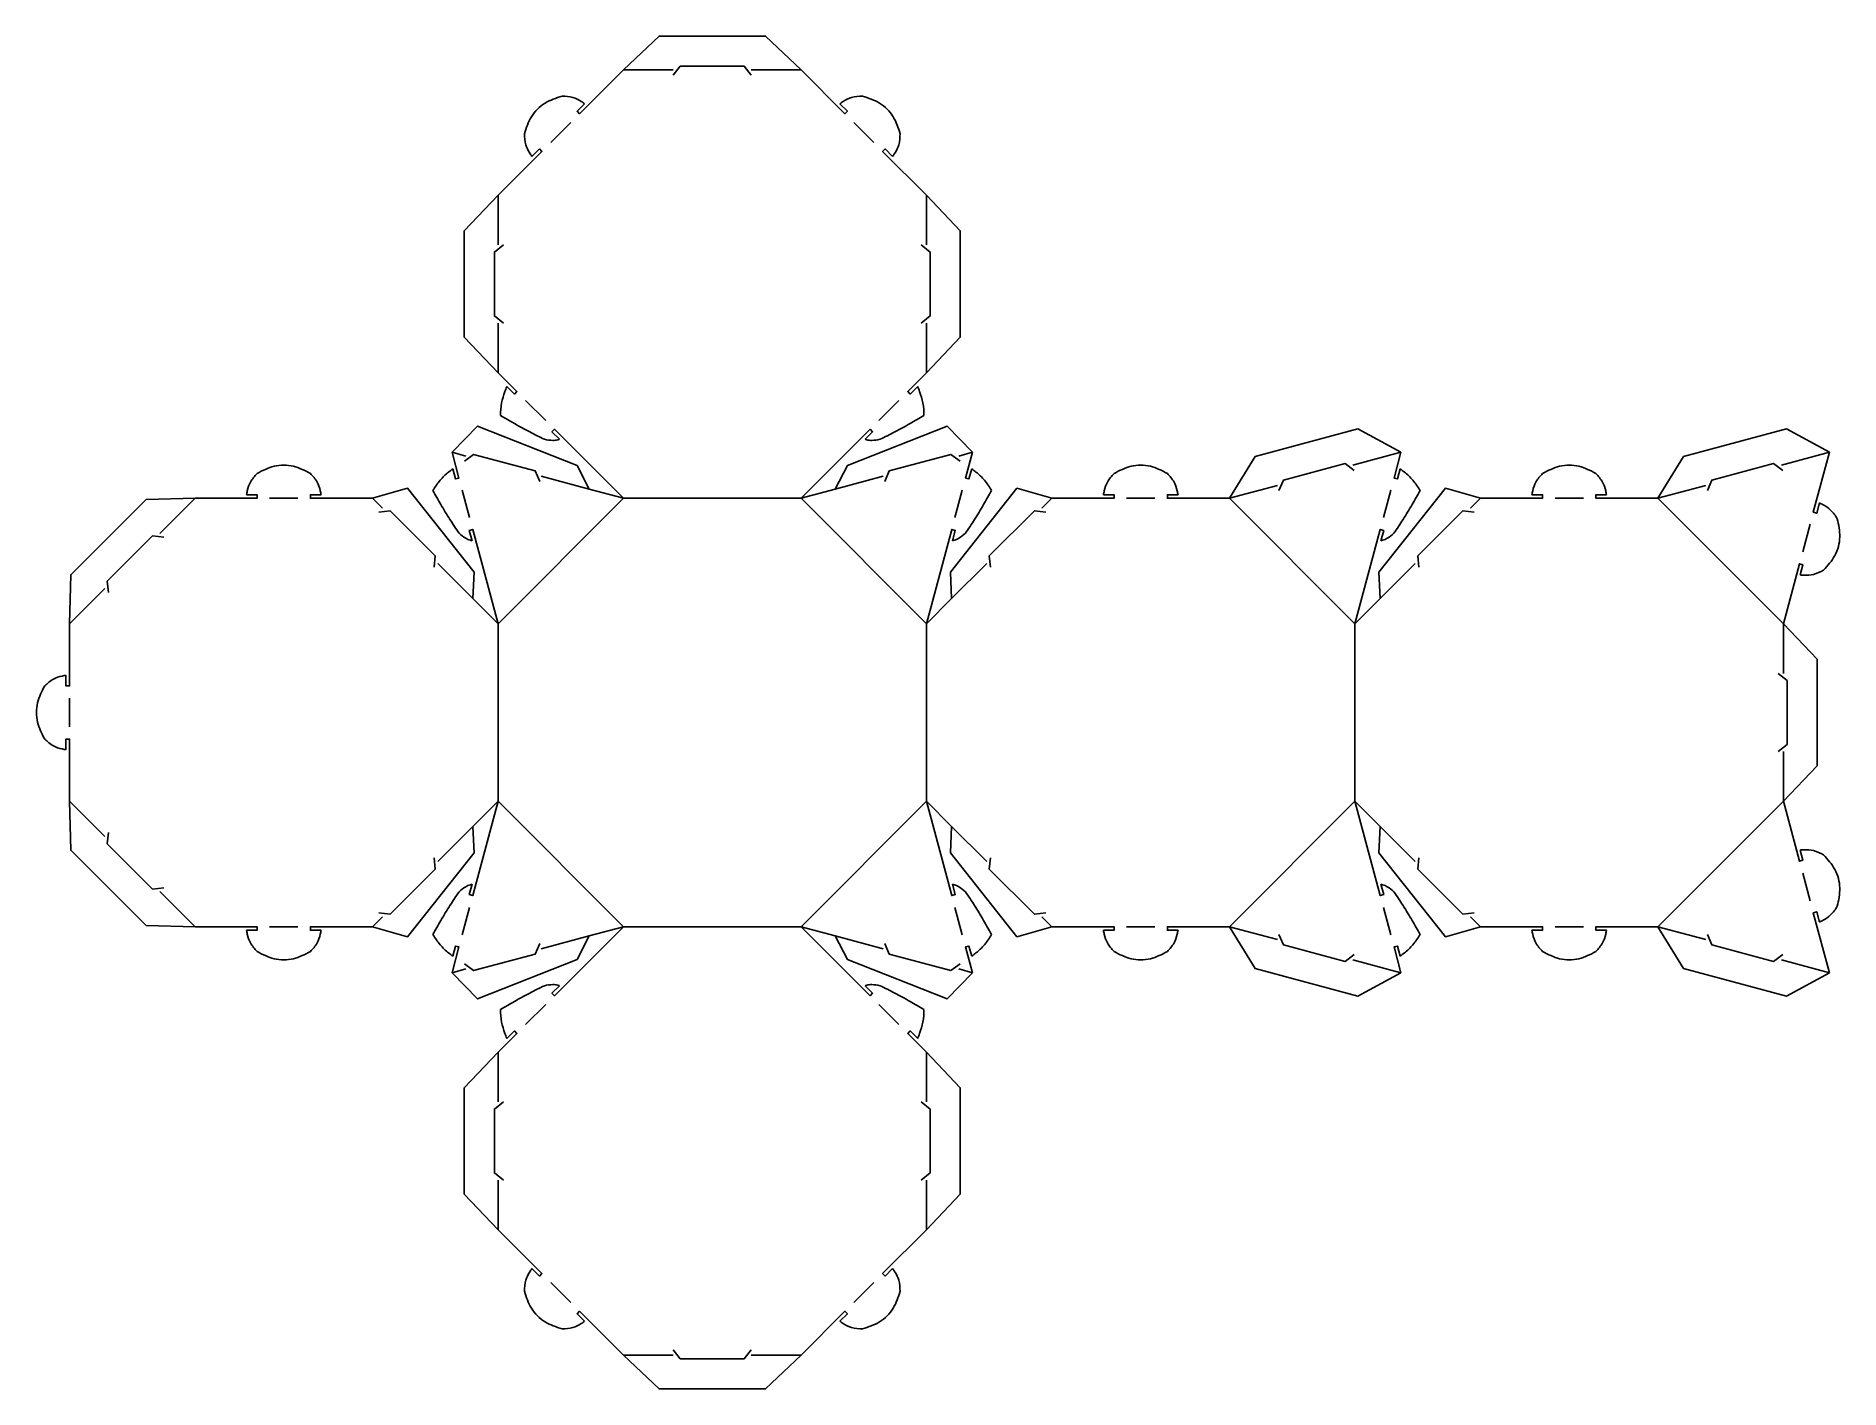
# Model space of a CAD drawing. Extents: x 22 to 194, y 101 to 230.
import ezdxf

# ---------------------------------------------------------------- set-up
doc = ezdxf.new("R2010")
doc.units = 0
doc.layers.get('0').update_dxf_attribs({"linetype": 'CONTINUOUS'})

msp = doc.modelspace()

# ---------------------------------------------------------------- linework, layer by layer
at = {"color": 5}
for points in [[(78.052763, 226.584128), (81.43943, 229.801461), (91.59943, 229.801461), (94.986097, 226.584128)], [(74.340915, 223.351227), (73.622493, 222.632805), (73.861967, 222.393331), (78.052763, 226.584128)], [(82.794097, 226.076128), (83.47143, 226.922794), (89.56743, 226.922794), (90.244763, 226.076128)], [(94.986122, 226.584153), (99.176919, 222.393356), (99.416393, 222.63283), (98.697971, 223.351252)], [(66.07906, 214.610424), (70.269856, 218.80122), (70.030382, 219.040694), (69.31196, 218.322272)], [(103.726925, 218.322298), (103.008503, 219.04072), (102.769029, 218.801246), (106.959826, 214.610449)], [(66.079034, 197.677065), (62.861692, 201.063743), (62.861692, 211.223771), (66.079034, 214.610449)], [(106.959826, 214.610449), (110.177168, 211.223771), (110.177168, 201.063743), (106.959826, 197.677065)], [(66.587037, 202.418412), (65.740367, 203.095748), (65.740367, 209.191765), (66.587037, 209.869102)], [(106.451823, 209.869102), (107.298493, 209.191765), (107.298493, 203.095748), (106.451823, 202.418412)], [(66.917189, 196.359965), (67.635608, 195.641546), (67.875082, 195.88102), (66.079034, 197.677065)], [(106.121587, 196.360049), (105.403167, 195.64163), (105.163696, 195.881104), (106.959741, 197.67715)], [(61.696349, 190.086193), (64.120875, 192.592078), (73.627934, 188.817517), (74.781481, 186.580042), (78.052763, 185.703505)], [(78.052679, 185.70342), (71.467176, 192.288926), (71.227702, 192.049452), (71.946121, 191.331033)], [(111.342511, 190.08619), (108.917986, 192.592075), (99.410926, 188.817514), (98.25738, 186.580039), (94.986097, 185.703502)], [(94.986097, 185.703505), (101.571603, 192.289011), (101.811074, 192.049537), (101.092655, 191.331118)], [(135.866719, 185.703502), (138.305292, 189.687757), (148.11914, 192.317371), (152.223134, 190.08619)], [(176.7475, 185.703544), (179.18605, 189.687763), (188.999803, 192.317349), (193.103757, 190.08619)], [(61.763662, 188.526458), (62.026625, 187.545073), (62.353752, 187.632728), (61.696349, 190.08619)], [(62.873382, 189.244886), (63.746772, 189.887398), (69.635082, 188.30963), (70.070204, 187.316504)], [(110.165478, 189.244883), (109.292088, 189.887396), (103.403778, 188.309627), (102.968656, 187.316501)], [(111.275201, 188.526458), (111.012238, 187.545073), (110.685112, 187.632728), (111.342514, 190.08619)], [(152.155824, 188.526458), (151.892861, 187.545073), (151.565734, 187.632728), (152.223137, 190.08619)], [(192.159907, 185.255175), (191.896946, 184.27379), (191.56982, 184.361445), (193.10376, 190.08619)], [(140.577996, 186.439961), (141.013118, 187.43309), (146.901428, 189.010859), (147.774818, 188.368346)], [(181.458732, 186.439998), (181.893848, 187.433115), (187.782101, 189.010867), (188.655483, 188.368363)], [(37.17209, 185.703505), (43.098774, 185.703505), (43.098774, 186.042172), (42.082771, 186.042172)], [(49.194793, 186.042172), (48.178791, 186.042172), (48.178791, 185.703505), (54.105474, 185.703505)], [(54.105389, 185.70342), (57.458009, 186.661311), (63.804041, 178.638969), (63.684305, 176.124504), (66.079034, 173.729776)], [(118.933386, 185.703505), (115.580767, 186.661395), (109.234735, 178.639054), (109.35447, 176.124589), (106.959741, 173.72986)], [(123.844053, 186.042172), (124.860053, 186.042172), (124.860053, 185.703505), (118.933386, 185.703505)], [(135.866719, 185.703505), (129.940053, 185.703505), (129.940053, 186.042172), (130.956053, 186.042172)], [(159.814178, 185.703505), (156.461533, 186.661404), (150.115456, 178.639006), (150.235195, 176.124521), (147.840449, 173.729776)], [(164.724845, 186.042172), (165.740845, 186.042172), (165.740845, 185.703505), (159.814178, 185.703505)], [(176.747511, 185.703505), (170.820845, 185.703505), (170.820845, 186.042172), (171.836845, 186.042172)], [(25.198387, 173.729801), (25.318124, 178.399546), (32.502348, 185.583766), (37.17209, 185.703505)], [(54.70407, 184.38632), (55.781699, 184.506056), (60.092212, 180.195543), (59.972476, 179.117914)], [(118.334703, 184.386405), (117.257076, 184.50614), (112.946564, 180.195628), (113.066299, 179.118002)], [(159.215492, 184.386393), (158.137857, 184.506132), (153.827313, 180.195588), (153.947052, 179.117954)], [(66.079037, 173.729776), (63.66856, 182.725804), (63.341431, 182.638148), (63.604391, 181.656766)], [(106.959826, 173.729776), (109.370303, 182.725804), (109.697433, 182.638148), (109.434472, 181.656766)], [(147.840449, 173.729776), (150.250926, 182.725804), (150.578055, 182.638148), (150.315095, 181.656766)], [(28.910235, 176.723228), (28.790499, 177.800859), (33.101032, 182.111395), (34.178666, 181.991656)], [(188.721071, 173.729776), (190.255011, 179.454521), (190.582141, 179.366868), (190.31918, 178.385483)], [(24.859746, 168.819109), (24.859746, 167.803109), (25.198413, 167.803109), (25.198413, 173.729776)], [(188.721071, 173.729776), (191.938405, 170.343109), (191.938405, 160.183109), (188.721071, 156.796442)], [(188.213071, 168.988442), (189.059738, 168.311109), (189.059738, 162.215109), (188.213071, 161.537776)], [(25.198413, 156.796442), (25.198413, 162.723109), (24.859746, 162.723109), (24.859746, 161.707109)], [(37.172115, 144.822738), (32.502371, 144.942477), (25.318149, 152.126697), (25.198411, 156.796442)], [(54.105474, 144.822713), (57.458094, 143.864822), (63.804125, 151.887164), (63.68439, 154.401629), (66.079119, 156.796358)], [(66.079034, 156.796442), (63.668557, 147.800414), (63.341428, 147.88807), (63.604388, 148.869452)], [(106.959823, 156.796442), (109.3703, 147.800414), (109.69743, 147.88807), (109.434469, 148.869452)], [(118.933471, 144.822798), (115.580851, 143.864907), (109.234819, 151.887249), (109.354555, 154.401713), (106.959826, 156.796442)], [(147.840446, 156.796442), (150.250923, 147.800414), (150.578052, 147.88807), (150.315092, 148.869452)], [(159.814178, 144.822713), (156.461533, 143.864814), (150.115456, 151.887212), (150.235195, 154.401696), (147.840449, 156.796442)], [(188.721069, 156.796442), (190.255009, 151.071697), (190.582138, 151.15935), (190.319177, 152.140735)], [(34.178689, 148.534587), (33.101057, 148.414849), (28.790522, 152.725384), (28.91026, 153.803015)], [(54.704155, 146.139813), (55.781784, 146.020077), (60.092296, 150.33059), (59.972561, 151.408219)], [(118.334787, 146.139898), (117.257161, 146.020162), (112.946648, 150.330675), (113.066384, 151.408303)], [(159.215492, 146.139824), (158.137857, 146.020086), (153.827313, 150.330629), (153.947052, 151.408264)], [(42.082771, 144.484046), (43.098774, 144.484046), (43.098774, 144.822713), (37.17209, 144.822713)], [(54.105474, 144.822713), (48.178791, 144.822713), (48.178791, 144.484046), (49.194793, 144.484046)], [(61.696349, 140.440028), (64.120875, 137.934143), (73.627934, 141.708704), (74.781481, 143.946179), (78.052763, 144.822716)], [(78.052763, 144.822713), (71.467258, 138.237207), (71.227786, 138.476681), (71.946206, 139.1951)], [(111.342511, 140.440025), (108.917986, 137.93414), (99.410926, 141.708701), (98.25738, 143.946176), (94.986097, 144.822713)], [(94.986181, 144.822798), (101.571685, 138.237294), (101.811159, 138.476766), (101.092739, 139.195185)], [(123.844053, 144.484046), (124.860053, 144.484046), (124.860053, 144.822713), (118.933386, 144.822713)], [(135.866719, 144.822713), (129.940053, 144.822713), (129.940053, 144.484046), (130.956053, 144.484046)], [(135.866719, 144.822713), (138.305292, 140.838458), (148.11914, 138.208844), (152.223134, 140.440025)], [(164.724845, 144.484046), (165.740845, 144.484046), (165.740845, 144.822713), (159.814178, 144.822713)], [(176.747511, 144.822713), (170.820845, 144.822713), (170.820845, 144.484046), (171.836845, 144.484046)], [(176.747511, 144.822713), (179.186061, 140.838494), (188.999814, 138.208908), (193.103768, 140.440067)], [(192.159904, 145.271043), (191.896944, 146.252428), (191.569817, 146.164773), (193.103757, 140.440028)], [(61.763659, 141.99976), (62.026622, 142.981145), (62.353749, 142.89349), (61.696346, 140.440028)], [(62.873382, 141.281335), (63.746772, 140.638822), (69.635082, 142.216591), (70.070204, 143.209717)], [(110.165478, 141.281332), (109.292088, 140.638819), (103.403778, 142.216588), (102.968656, 143.209714)], [(111.275199, 141.99976), (111.012235, 142.981145), (110.685109, 142.89349), (111.342511, 140.440028)], [(140.577996, 144.086254), (141.013118, 143.093125), (146.901428, 141.515356), (147.774818, 142.157869)], [(152.155821, 141.99976), (151.892858, 142.981145), (151.565731, 142.89349), (152.223134, 140.440028)], [(181.458743, 144.08626), (181.893859, 143.093142), (187.782113, 141.51539), (188.655494, 142.157894)], [(66.917274, 134.166168), (67.635693, 134.884587), (67.875164, 134.645113), (66.079119, 132.849068)], [(106.121671, 134.166253), (105.403252, 134.884672), (105.163778, 134.645201), (106.959826, 132.849153)], [(66.079034, 115.91582), (62.861701, 119.302486), (62.861701, 129.462486), (66.079034, 132.849153)], [(106.959826, 132.849153), (110.177159, 129.462486), (110.177159, 119.302486), (106.959826, 115.91582)], [(66.587034, 120.657153), (65.740367, 121.334486), (65.740367, 127.430486), (66.587034, 128.10782)], [(106.451826, 128.10782), (107.298493, 127.430486), (107.298493, 121.334486), (106.451826, 120.657153)], [(69.311941, 112.203962), (70.030365, 111.48554), (70.269839, 111.725014), (66.079034, 115.91582)], [(106.959826, 115.91582), (102.769021, 111.725014), (103.008495, 111.48554), (103.72692, 112.203962)], [(78.052763, 103.94209), (73.861958, 108.132895), (73.622484, 107.893421), (74.340906, 107.174997)], [(98.697954, 107.174997), (99.416376, 107.893421), (99.176902, 108.132895), (94.986097, 103.94209)], [(94.986097, 103.94209), (91.59943, 100.724757), (81.43943, 100.724757), (78.052763, 103.94209)], [(90.244763, 104.45009), (89.56743, 103.603424), (83.47143, 103.603424), (82.794097, 104.45009)]]:
    msp.add_lwpolyline(points, dxfattribs=at)
at = {"color": 1}
for points in [[(78.052763, 226.584128), (82.794097, 226.584128)], [(94.986097, 226.584128), (90.244763, 226.584128)], [(71.108014, 219.639378), (73.023809, 221.555173)], [(100.015077, 221.555198), (101.930872, 219.639403)], [(66.079034, 214.610449), (66.079034, 209.869102)], [(106.959826, 214.610449), (106.959826, 209.869102)], [(66.079034, 197.677065), (66.079034, 202.418412)], [(106.959826, 197.677065), (106.959826, 202.418412)], [(70.629018, 193.127081), (68.713237, 195.042862)], [(102.409758, 193.127166), (104.325539, 195.042947)], [(61.696349, 190.086193), (63.004864, 189.735577)], [(111.342511, 190.08619), (110.033997, 189.735574)], [(152.223134, 190.08619), (147.643336, 188.859037)], [(193.103757, 190.08619), (188.524004, 188.859048)], [(74.781481, 186.580042), (70.201686, 187.807195)], [(98.25738, 186.580039), (102.837175, 187.807192)], [(63.36177, 183.870751), (62.660541, 186.487778)], [(109.677093, 183.870751), (110.378322, 186.487778)], [(135.866719, 185.703502), (140.446514, 186.930655)], [(150.557715, 183.870751), (151.258945, 186.487778)], [(176.7475, 185.703544), (181.327253, 186.930686)], [(37.17209, 185.703505), (33.819454, 182.350869)], [(44.284113, 185.703505), (46.993452, 185.703505)], [(54.105389, 185.70342), (55.06328, 184.74553)], [(66.079147, 173.729832), (78.052707, 185.703392)], [(78.052707, 185.703392), (94.98604, 185.703392)], [(94.98604, 185.703392), (106.959883, 173.729832)], [(118.933386, 185.703505), (117.975496, 184.745614)], [(128.754719, 185.703505), (126.045386, 185.703505)], [(135.866776, 185.703392), (147.840336, 173.729832)], [(159.814178, 185.703505), (158.856279, 184.745606)], [(169.635511, 185.703505), (166.926178, 185.703505)], [(176.747511, 185.703392), (188.721071, 173.729832)], [(190.561801, 180.599471), (191.26303, 183.216495)], [(63.684305, 176.124504), (60.331686, 179.477124)], [(109.35447, 176.124589), (112.70709, 179.477208)], [(150.235195, 176.124521), (153.587839, 179.477166)], [(25.198387, 173.729801), (28.551025, 177.082437)], [(66.079147, 173.729832), (66.079147, 156.796499)], [(106.959883, 173.729832), (106.959883, 156.796499)], [(147.840336, 173.729832), (147.840336, 156.796499)], [(188.721071, 173.729776), (188.721071, 168.988442)], [(25.198413, 163.908442), (25.198413, 166.617776)], [(188.721071, 156.796442), (188.721071, 161.537776)], [(25.198411, 156.796442), (28.551048, 153.443806)], [(66.079147, 156.796499), (78.052707, 144.822656)], [(94.98604, 144.822656), (106.959883, 156.796499)], [(135.866776, 144.822656), (147.840336, 156.796499)], [(176.747511, 144.822656), (188.721071, 156.796499)], [(63.68439, 154.401629), (60.331771, 151.049009)], [(109.354555, 154.401713), (112.707174, 151.049094)], [(150.235195, 154.401696), (153.587839, 151.049052)], [(190.561798, 149.926747), (191.263027, 147.309723)], [(37.172115, 144.822738), (33.819479, 148.175375)], [(63.361768, 146.655467), (62.660538, 144.03844)], [(109.67709, 146.655467), (110.378319, 144.03844)], [(150.557713, 146.655467), (151.258942, 144.03844)], [(46.993452, 144.822713), (44.284113, 144.822713)], [(54.105474, 144.822713), (55.063365, 145.780603)], [(78.052707, 144.822656), (94.98604, 144.822656)], [(118.933471, 144.822798), (117.97558, 145.780688)], [(128.754719, 144.822713), (126.045386, 144.822713)], [(135.866719, 144.822713), (140.446514, 143.59556)], [(159.814178, 144.822713), (158.856279, 145.780612)], [(169.635511, 144.822713), (166.926178, 144.822713)], [(176.747511, 144.822713), (181.327264, 143.595571)], [(74.781481, 143.946179), (70.201686, 142.719026)], [(98.25738, 143.946176), (102.837175, 142.719023)], [(152.223134, 140.440025), (147.643336, 141.667178)], [(193.103768, 140.440067), (188.524015, 141.667209)], [(61.696349, 140.440028), (63.004864, 140.790643)], [(111.342511, 140.440025), (110.033997, 140.790641)], [(70.629103, 137.399052), (68.713322, 135.483271)], [(102.409842, 137.399137), (104.325623, 135.483356)], [(66.079034, 132.849153), (66.079034, 128.10782)], [(106.959826, 132.849153), (106.959826, 128.10782)], [(66.079034, 115.91582), (66.079034, 120.657153)], [(106.959826, 115.91582), (106.959826, 120.657153)], [(73.023798, 108.971056), (71.108, 110.886854)], [(101.93086, 110.886854), (100.015063, 108.971056)], [(78.052763, 103.94209), (82.794097, 103.94209)], [(94.986097, 103.94209), (90.244763, 103.94209)]]:
    msp.add_lwpolyline(points, dxfattribs=at)
at = {"color": 5}
for points, knots in [([(68.593538, 220.477539), (68.773785, 221.039042), (69.143498, 222.190771), (70.472416, 223.519689), (71.624145, 223.889402), (72.185649, 224.069649)], [0, 0, 0, 0, 1.754126, 3.597982, 5.352108, 5.352108, 5.352108, 5.352108]), ([(72.185649, 224.069649), (72.537714, 224.050996), (73.186212, 224.016637), (73.888675, 223.661832), (74.235632, 223.423536), (74.340915, 223.351227)], [0, 0, 0, 0, 1.046215, 1.927104, 2.310853, 2.310853, 2.310853, 2.310853]), ([(98.697971, 223.351252), (98.803254, 223.423562), (99.15021, 223.661857), (99.852674, 224.016662), (100.501171, 224.051021), (100.853237, 224.069674)], [0, 0, 0, 0, 0.383749, 1.264638, 2.310853, 2.310853, 2.310853, 2.310853]), ([(100.853237, 224.069674), (101.41474, 223.889428), (102.56647, 223.519715), (103.895388, 222.190796), (104.265101, 221.039067), (104.445348, 220.477564)], [0, 0, 0, 0, 1.754126, 3.597982, 5.352108, 5.352108, 5.352108, 5.352108]), ([(69.31196, 218.322272), (69.239651, 218.427555), (69.001355, 218.774512), (68.64655, 219.476976), (68.612191, 220.125473), (68.593538, 220.477539)], [0, 0, 0, 0, 0.383749, 1.264638, 2.310853, 2.310853, 2.310853, 2.310853]), ([(104.445348, 220.477564), (104.426694, 220.125498), (104.392336, 219.477001), (104.03753, 218.774537), (103.799235, 218.42758), (103.726925, 218.322298)], [0, 0, 0, 0, 1.046215, 1.927104, 2.310853, 2.310853, 2.310853, 2.310853]), ([(66.318508, 193.606026), (66.333946, 194.006657), (66.36397, 194.785807), (66.657115, 195.693697), (66.855649, 196.202309), (66.917189, 196.359965)], [0, 0, 0, 0, 1.197283, 2.328483, 2.836637, 2.836637, 2.836637, 2.836637]), ([(106.720267, 193.606111), (106.70483, 194.006742), (106.674806, 194.785891), (106.381661, 195.693782), (106.183127, 196.202394), (106.121587, 196.360049)], [0, 0, 0, 0, 1.197283, 2.328483, 2.836637, 2.836637, 2.836637, 2.836637]), ([(70.509282, 191.331033), (70.038435, 191.558739), (69.067786, 192.028153), (67.678306, 192.802872), (66.759448, 193.345589), (66.318508, 193.606026)], [0, 0, 0, 0, 1.568762, 3.233996, 4.770381, 4.770381, 4.770381, 4.770381]), ([(102.529493, 191.331118), (103.00034, 191.558823), (103.970989, 192.028238), (105.36047, 192.802957), (106.279328, 193.345673), (106.720267, 193.606111)], [0, 0, 0, 0, 1.568762, 3.233996, 4.770381, 4.770381, 4.770381, 4.770381]), ([(71.946121, 191.331033), (71.893261, 191.312043), (71.689034, 191.238675), (71.196117, 191.199853), (70.773613, 191.280548), (70.509282, 191.331033)], [0, 0, 0, 0, 0.168284, 0.650177, 1.455486, 1.455486, 1.455486, 1.455486]), ([(101.092655, 191.331118), (101.145515, 191.312128), (101.349742, 191.23876), (101.842659, 191.199938), (102.265163, 191.280633), (102.529493, 191.331118)], [0, 0, 0, 0, 0.168285, 0.650179, 1.455486, 1.455486, 1.455486, 1.455486]), ([(42.082771, 186.042172), (42.106086, 186.167748), (42.182922, 186.581585), (42.428754, 187.329188), (42.863015, 187.812041), (43.098774, 188.07418)], [0, 0, 0, 0, 0.38375, 1.264641, 2.310856, 2.310856, 2.310856, 2.310856]), ([(43.098774, 188.07418), (43.62327, 188.343769), (44.699094, 188.896739), (46.57847, 188.896739), (47.654294, 188.343769), (48.178791, 188.07418)], [0, 0, 0, 0, 1.754128, 3.597985, 5.352113, 5.352113, 5.352113, 5.352113]), ([(48.178791, 188.07418), (48.414549, 187.812041), (48.84881, 187.329188), (49.094642, 186.581585), (49.171478, 186.167748), (49.194793, 186.042172)], [0, 0, 0, 0, 1.046216, 1.927106, 2.310856, 2.310856, 2.310856, 2.310856]), ([(59.868206, 186.440805), (60.081893, 186.780044), (60.497472, 187.4398), (61.205293, 188.079487), (61.631538, 188.420694), (61.763662, 188.526458)], [0, 0, 0, 0, 1.19729, 2.328498, 2.836655, 2.836655, 2.836655, 2.836655]), ([(113.170657, 186.440805), (112.95697, 186.780044), (112.541391, 187.4398), (111.83357, 188.079487), (111.407325, 188.420694), (111.275201, 188.526458)], [0, 0, 0, 0, 1.19729, 2.328498, 2.836655, 2.836655, 2.836655, 2.836655]), ([(124.860053, 188.074172), (124.624295, 187.812034), (124.190036, 187.329183), (123.944204, 186.581583), (123.867368, 186.167748), (123.844053, 186.042172)], [0, 0, 0, 0, 1.046212, 1.927099, 2.310847, 2.310847, 2.310847, 2.310847]), ([(129.940053, 188.074172), (129.415558, 188.34376), (128.339738, 188.896728), (126.460368, 188.896728), (125.384548, 188.34376), (124.860053, 188.074172)], [0, 0, 0, 0, 1.754122, 3.597974, 5.352096, 5.352096, 5.352096, 5.352096]), ([(130.956053, 186.042172), (130.932737, 186.167748), (130.855902, 186.581583), (130.61007, 187.329183), (130.17581, 187.812034), (129.940053, 188.074172)], [0, 0, 0, 0, 0.383748, 1.264635, 2.310847, 2.310847, 2.310847, 2.310847]), ([(154.051279, 186.440805), (153.837593, 186.780044), (153.422013, 187.4398), (152.714192, 188.079487), (152.287948, 188.420694), (152.155824, 188.526458)], [0, 0, 0, 0, 1.19729, 2.328498, 2.836655, 2.836655, 2.836655, 2.836655]), ([(165.740845, 188.074172), (165.505087, 187.812034), (165.070828, 187.329183), (164.824996, 186.581583), (164.74816, 186.167748), (164.724845, 186.042172)], [0, 0, 0, 0, 1.046212, 1.927099, 2.310847, 2.310847, 2.310847, 2.310847]), ([(170.820845, 188.074172), (170.29635, 188.34376), (169.22053, 188.896728), (167.34116, 188.896728), (166.26534, 188.34376), (165.740845, 188.074172)], [0, 0, 0, 0, 1.754122, 3.597974, 5.352096, 5.352096, 5.352096, 5.352096]), ([(171.836845, 186.042172), (171.813529, 186.167748), (171.736694, 186.581583), (171.490862, 187.329183), (171.056602, 187.812034), (170.820845, 188.074172)], [0, 0, 0, 0, 0.383748, 1.264635, 2.310847, 2.310847, 2.310847, 2.310847]), ([(62.360045, 182.375188), (62.06613, 182.807813), (61.460226, 183.699669), (60.644254, 185.065345), (60.119854, 185.994786), (59.868206, 186.440805)], [0, 0, 0, 0, 1.568774, 3.234019, 4.770415, 4.770415, 4.770415, 4.770415]), ([(110.678818, 182.375188), (110.972733, 182.807813), (111.578637, 183.699669), (112.394609, 185.065345), (112.919009, 185.994786), (113.170657, 186.440805)], [0, 0, 0, 0, 1.568774, 3.234019, 4.770415, 4.770415, 4.770415, 4.770415]), ([(151.559441, 182.375188), (151.853356, 182.807813), (152.45926, 183.699669), (153.275232, 185.065345), (153.799632, 185.994786), (154.051279, 186.440805)], [0, 0, 0, 0, 1.568774, 3.234019, 4.770415, 4.770415, 4.770415, 4.770415]), ([(193.859717, 183.747869), (193.66753, 184.04344), (193.313524, 184.587877), (192.65502, 185.018826), (192.275171, 185.200152), (192.159907, 185.255175)], [0, 0, 0, 0, 1.046217, 1.927108, 2.310858, 2.310858, 2.310858, 2.310858]), ([(192.544909, 178.840944), (192.941063, 179.277794), (193.753636, 180.173841), (194.240055, 181.989182), (193.984371, 183.171468), (193.859717, 183.747869)], [0, 0, 0, 0, 1.75413, 3.59799, 5.35212, 5.35212, 5.35212, 5.35212]), ([(63.604391, 181.656766), (63.549118, 181.66675), (63.335567, 181.705324), (62.889275, 181.918162), (62.563721, 182.1993), (62.360045, 182.375188)], [0, 0, 0, 0, 0.168285, 0.650181, 1.455494, 1.455494, 1.455494, 1.455494]), ([(109.434472, 181.656766), (109.489745, 181.66675), (109.703296, 181.705324), (110.149588, 181.918162), (110.475143, 182.1993), (110.678818, 182.375188)], [0, 0, 0, 0, 0.168285, 0.650181, 1.455494, 1.455494, 1.455494, 1.455494]), ([(150.315095, 181.656766), (150.370368, 181.66675), (150.583919, 181.705324), (151.030211, 181.918162), (151.355765, 182.1993), (151.559441, 182.375188)], [0, 0, 0, 0, 0.168285, 0.650181, 1.455494, 1.455494, 1.455494, 1.455494]), ([(190.31918, 178.385483), (190.446513, 178.375502), (190.866134, 178.342611), (191.651889, 178.386573), (192.230684, 178.681066), (192.544909, 178.840944)], [0, 0, 0, 0, 0.38375, 1.264639, 2.310855, 2.310855, 2.310855, 2.310855]), ([(22.827746, 167.803109), (23.089883, 168.038866), (23.572735, 168.473126), (24.320335, 168.718958), (24.73417, 168.795793), (24.859746, 168.819109)], [0, 0, 0, 0, 1.046212, 1.927099, 2.310847, 2.310847, 2.310847, 2.310847]), ([(22.827746, 162.723109), (22.558157, 163.247604), (22.005189, 164.323424), (22.005189, 166.202794), (22.558157, 167.278614), (22.827746, 167.803109)], [0, 0, 0, 0, 1.754122, 3.597974, 5.352096, 5.352096, 5.352096, 5.352096]), ([(24.859746, 161.707109), (24.73417, 161.730424), (24.320335, 161.80726), (23.572735, 162.053092), (23.089883, 162.487351), (22.827746, 162.723109)], [0, 0, 0, 0, 0.383748, 1.264635, 2.310847, 2.310847, 2.310847, 2.310847]), ([(190.319177, 152.140735), (190.44651, 152.150716), (190.866131, 152.183607), (191.651886, 152.139645), (192.230681, 151.845152), (192.544906, 151.685274)], [0, 0, 0, 0, 0.38375, 1.264639, 2.310855, 2.310855, 2.310855, 2.310855]), ([(192.544906, 151.685274), (192.94106, 151.248423), (193.753633, 150.352376), (194.240052, 148.537036), (193.984368, 147.35475), (193.859714, 146.778349)], [0, 0, 0, 0, 1.75413, 3.59799, 5.35212, 5.35212, 5.35212, 5.35212]), ([(62.360042, 148.15103), (62.066127, 147.718404), (61.460223, 146.826549), (60.644251, 145.460873), (60.119851, 144.531431), (59.868204, 144.085413)], [0, 0, 0, 0, 1.568774, 3.234019, 4.770415, 4.770415, 4.770415, 4.770415]), ([(63.604388, 148.869452), (63.549115, 148.859468), (63.335564, 148.820893), (62.889272, 148.608055), (62.563718, 148.326917), (62.360042, 148.15103)], [0, 0, 0, 0, 0.168285, 0.650181, 1.455494, 1.455494, 1.455494, 1.455494]), ([(109.434469, 148.869452), (109.489742, 148.859468), (109.703293, 148.820893), (110.149586, 148.608055), (110.47514, 148.326917), (110.678815, 148.15103)], [0, 0, 0, 0, 0.168285, 0.650181, 1.455494, 1.455494, 1.455494, 1.455494]), ([(110.678815, 148.15103), (110.97273, 147.718404), (111.578634, 146.826549), (112.394606, 145.460873), (112.919006, 144.531431), (113.170654, 144.085413)], [0, 0, 0, 0, 1.568774, 3.234019, 4.770415, 4.770415, 4.770415, 4.770415]), ([(150.315092, 148.869452), (150.370365, 148.859468), (150.583916, 148.820893), (151.030208, 148.608055), (151.355762, 148.326917), (151.559438, 148.15103)], [0, 0, 0, 0, 0.168285, 0.650181, 1.455494, 1.455494, 1.455494, 1.455494]), ([(151.559438, 148.15103), (151.853353, 147.718404), (152.459257, 146.826549), (153.275229, 145.460873), (153.799629, 144.531431), (154.051277, 144.085413)], [0, 0, 0, 0, 1.568774, 3.234019, 4.770415, 4.770415, 4.770415, 4.770415]), ([(193.859714, 146.778349), (193.667527, 146.482777), (193.313521, 145.938341), (192.655017, 145.507392), (192.275168, 145.326065), (192.159904, 145.271043)], [0, 0, 0, 0, 1.046217, 1.927108, 2.310858, 2.310858, 2.310858, 2.310858]), ([(43.098774, 142.452038), (42.863015, 142.714176), (42.428754, 143.19703), (42.182922, 143.944633), (42.106086, 144.358469), (42.082771, 144.484046)], [0, 0, 0, 0, 1.046216, 1.927106, 2.310856, 2.310856, 2.310856, 2.310856]), ([(49.194793, 144.484046), (49.171478, 144.358469), (49.094642, 143.944633), (48.84881, 143.19703), (48.414549, 142.714176), (48.178791, 142.452038)], [0, 0, 0, 0, 0.38375, 1.264641, 2.310856, 2.310856, 2.310856, 2.310856]), ([(59.868204, 144.085413), (60.08189, 143.746173), (60.49747, 143.086418), (61.205291, 142.44673), (61.631535, 142.105524), (61.763659, 141.99976)], [0, 0, 0, 0, 1.19729, 2.328498, 2.836655, 2.836655, 2.836655, 2.836655]), ([(113.170654, 144.085413), (112.956967, 143.746173), (112.541388, 143.086418), (111.833567, 142.44673), (111.407322, 142.105524), (111.275199, 141.99976)], [0, 0, 0, 0, 1.19729, 2.328498, 2.836655, 2.836655, 2.836655, 2.836655]), ([(124.860053, 142.452046), (124.624295, 142.714184), (124.190036, 143.197035), (123.944204, 143.944635), (123.867368, 144.35847), (123.844053, 144.484046)], [0, 0, 0, 0, 1.046212, 1.927099, 2.310847, 2.310847, 2.310847, 2.310847]), ([(130.956053, 144.484046), (130.932737, 144.35847), (130.855902, 143.944635), (130.61007, 143.197035), (130.17581, 142.714184), (129.940053, 142.452046)], [0, 0, 0, 0, 0.383748, 1.264635, 2.310847, 2.310847, 2.310847, 2.310847]), ([(154.051277, 144.085413), (153.83759, 143.746173), (153.422011, 143.086418), (152.71419, 142.44673), (152.287945, 142.105524), (152.155821, 141.99976)], [0, 0, 0, 0, 1.19729, 2.328498, 2.836655, 2.836655, 2.836655, 2.836655]), ([(165.740845, 142.452046), (165.505087, 142.714184), (165.070828, 143.197035), (164.824996, 143.944635), (164.74816, 144.35847), (164.724845, 144.484046)], [0, 0, 0, 0, 1.046212, 1.927099, 2.310847, 2.310847, 2.310847, 2.310847]), ([(171.836845, 144.484046), (171.813529, 144.35847), (171.736694, 143.944635), (171.490862, 143.197035), (171.056602, 142.714184), (170.820845, 142.452046)], [0, 0, 0, 0, 0.383748, 1.264635, 2.310847, 2.310847, 2.310847, 2.310847]), ([(48.178791, 142.452038), (47.654294, 142.182448), (46.57847, 141.629479), (44.699094, 141.629479), (43.62327, 142.182448), (43.098774, 142.452038)], [0, 0, 0, 0, 1.754128, 3.597985, 5.352113, 5.352113, 5.352113, 5.352113]), ([(129.940053, 142.452046), (129.415558, 142.182457), (128.339738, 141.62949), (126.460368, 141.62949), (125.384548, 142.182457), (124.860053, 142.452046)], [0, 0, 0, 0, 1.754122, 3.597974, 5.352096, 5.352096, 5.352096, 5.352096]), ([(170.820845, 142.452046), (170.29635, 142.182457), (169.22053, 141.62949), (167.34116, 141.62949), (166.26534, 142.182457), (165.740845, 142.452046)], [0, 0, 0, 0, 1.754122, 3.597974, 5.352096, 5.352096, 5.352096, 5.352096]), ([(70.509367, 139.1951), (70.03852, 138.967394), (69.067871, 138.49798), (67.678391, 137.723261), (66.759532, 137.180544), (66.318593, 136.920107)], [0, 0, 0, 0, 1.568762, 3.233996, 4.770381, 4.770381, 4.770381, 4.770381]), ([(71.946206, 139.1951), (71.893346, 139.21409), (71.689118, 139.287459), (71.196201, 139.326282), (70.773697, 139.245586), (70.509367, 139.1951)], [0, 0, 0, 0, 0.168285, 0.650179, 1.455486, 1.455486, 1.455486, 1.455486]), ([(101.092739, 139.195185), (101.145599, 139.214175), (101.349826, 139.287544), (101.842743, 139.326366), (102.265248, 139.24567), (102.529578, 139.195185)], [0, 0, 0, 0, 0.168284, 0.650178, 1.455486, 1.455486, 1.455486, 1.455486]), ([(102.529578, 139.195185), (103.000425, 138.967479), (103.971074, 138.498064), (105.360554, 137.723346), (106.279413, 137.180629), (106.720352, 136.920191)], [0, 0, 0, 0, 1.568762, 3.233996, 4.770381, 4.770381, 4.770381, 4.770381]), ([(66.318593, 136.920107), (66.334031, 136.519476), (66.364055, 135.740327), (66.6572, 134.832436), (66.855734, 134.323824), (66.917274, 134.166168)], [0, 0, 0, 0, 1.197281, 2.328483, 2.836637, 2.836637, 2.836637, 2.836637]), ([(106.720352, 136.920191), (106.704914, 136.519561), (106.67489, 135.740412), (106.381745, 134.832521), (106.183211, 134.323909), (106.121671, 134.166253)], [0, 0, 0, 0, 1.197281, 2.328483, 2.836637, 2.836637, 2.836637, 2.836637]), ([(68.593518, 110.048693), (68.612172, 110.400759), (68.646531, 111.049257), (69.001336, 111.751722), (69.239631, 112.098679), (69.311941, 112.203962)], [0, 0, 0, 0, 1.046216, 1.927106, 2.310855, 2.310855, 2.310855, 2.310855]), ([(103.72692, 112.203962), (103.799229, 112.098679), (104.037525, 111.751722), (104.39233, 111.049257), (104.426689, 110.400759), (104.445342, 110.048693)], [0, 0, 0, 0, 0.38375, 1.26464, 2.310855, 2.310855, 2.310855, 2.310855]), ([(72.185637, 106.456574), (71.624132, 106.636821), (70.4724, 107.006534), (69.143478, 108.335456), (68.773765, 109.487188), (68.593518, 110.048693)], [0, 0, 0, 0, 1.754131, 3.59799, 5.352121, 5.352121, 5.352121, 5.352121]), ([(104.445342, 110.048693), (104.265095, 109.487188), (103.895382, 108.335456), (102.56646, 107.006534), (101.414728, 106.636821), (100.853223, 106.456574)], [0, 0, 0, 0, 1.754131, 3.59799, 5.352121, 5.352121, 5.352121, 5.352121]), ([(74.340906, 107.174997), (74.235623, 107.102687), (73.888666, 106.864392), (73.186201, 106.509587), (72.537703, 106.475228), (72.185637, 106.456574)], [0, 0, 0, 0, 0.38375, 1.26464, 2.310855, 2.310855, 2.310855, 2.310855]), ([(100.853223, 106.456574), (100.501157, 106.475228), (99.852659, 106.509587), (99.150194, 106.864392), (98.803237, 107.102687), (98.697954, 107.174997)], [0, 0, 0, 0, 1.046216, 1.927106, 2.310855, 2.310855, 2.310855, 2.310855])]:
    msp.add_open_spline(points, degree=3, knots=knots, dxfattribs=at)

doc.saveas('drawing.dxf')
